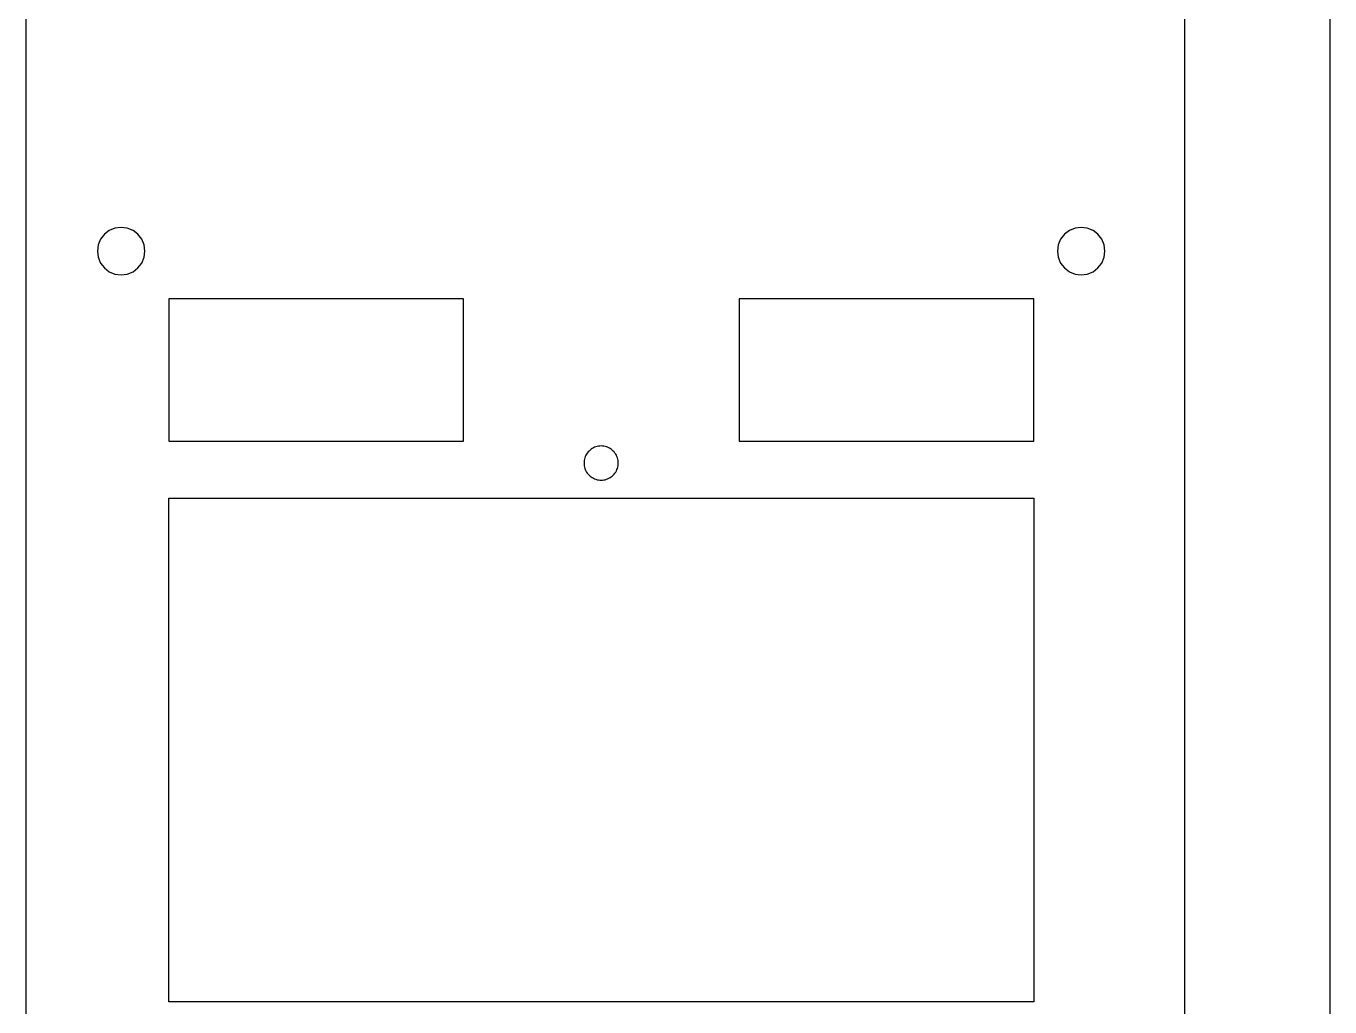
# Model space of a CAD drawing. Extents: x -582 to 53, y -1464 to -1083.
# Drawn here: x -581.7 to -444.5, y -1411.8 to -1308.6 of the extents above; entities that cross this region are included whole.
import ezdxf

# ---------------------------------------------------------------- set-up
doc = ezdxf.new("R2010")
doc.units = 0
doc.layers.add('Layer0', color=7, linetype='Continuous', true_color=0xffffff)

msp = doc.modelspace()

# ---------------------------------------------------------------- linework, layer by layer
at = {"layer": 'Layer0'}
for p, q in [((-459.79, -1094.8), (-459.79, -1444.8)), ((-444.51, -1204.8), (-444.51, -1442.8)), ((-581.67, -1442.8), (-581.67, -1284.8)), ((-573.44, -1330.53), (-573.84, -1331.05)), ((-572.92, -1330.13), (-573.44, -1330.53)), ((-572.32, -1329.89), (-572.92, -1330.13)), ((-571.67, -1329.8), (-572.32, -1329.89)), ((-571.03, -1329.89), (-571.67, -1329.8)), ((-570.42, -1330.13), (-571.03, -1329.89)), ((-569.91, -1330.53), (-570.42, -1330.13)), ((-569.51, -1331.05), (-569.91, -1330.53)), ((-472.44, -1330.53), (-472.84, -1331.05)), ((-471.92, -1330.13), (-472.44, -1330.53)), ((-471.32, -1329.89), (-471.92, -1330.13)), ((-470.67, -1329.8), (-471.32, -1329.89)), ((-470.03, -1329.89), (-470.67, -1329.8)), ((-469.42, -1330.13), (-470.03, -1329.89)), ((-468.91, -1330.53), (-469.42, -1330.13)), ((-468.51, -1331.05), (-468.91, -1330.53)), ((-574.09, -1331.65), (-574.17, -1332.3)), ((-573.84, -1331.05), (-574.09, -1331.65)), ((-569.26, -1331.65), (-569.51, -1331.05)), ((-569.17, -1332.3), (-569.26, -1331.65)), ((-473.09, -1331.65), (-473.17, -1332.3)), ((-472.84, -1331.05), (-473.09, -1331.65)), ((-468.26, -1331.65), (-468.51, -1331.05)), ((-468.17, -1332.3), (-468.26, -1331.65)), ((-574.17, -1332.3), (-574.09, -1332.95)), ((-574.09, -1332.95), (-573.84, -1333.55)), ((-569.51, -1333.55), (-569.26, -1332.95)), ((-569.26, -1332.95), (-569.17, -1332.3)), ((-473.17, -1332.3), (-473.09, -1332.95)), ((-473.09, -1332.95), (-472.84, -1333.55)), ((-468.51, -1333.55), (-468.26, -1332.95)), ((-468.26, -1332.95), (-468.17, -1332.3)), ((-573.84, -1333.55), (-573.44, -1334.07)), ((-573.44, -1334.07), (-572.92, -1334.47)), ((-572.92, -1334.47), (-572.32, -1334.71)), ((-571.03, -1334.71), (-570.42, -1334.47)), ((-570.42, -1334.47), (-569.91, -1334.07)), ((-569.91, -1334.07), (-569.51, -1333.55)), ((-472.84, -1333.55), (-472.44, -1334.07)), ((-472.44, -1334.07), (-471.92, -1334.47)), ((-471.92, -1334.47), (-471.32, -1334.71)), ((-470.03, -1334.71), (-469.42, -1334.47)), ((-469.42, -1334.47), (-468.91, -1334.07)), ((-468.91, -1334.07), (-468.51, -1333.55)), ((-572.32, -1334.71), (-571.67, -1334.8)), ((-571.67, -1334.8), (-571.03, -1334.71)), ((-471.32, -1334.71), (-470.67, -1334.8)), ((-470.67, -1334.8), (-470.03, -1334.71)), ((-535.67, -1337.3), (-566.67, -1337.3)), ((-566.67, -1337.3), (-566.67, -1352.3)), ((-535.67, -1352.3), (-535.67, -1337.3)), ((-475.67, -1337.3), (-506.67, -1337.3)), ((-506.67, -1337.3), (-506.67, -1352.3)), ((-475.67, -1352.3), (-475.67, -1337.3)), ((-566.67, -1352.3), (-535.67, -1352.3)), ((-506.67, -1352.3), (-475.67, -1352.3)), ((-522.78, -1353.78), (-522.84, -1353.91)), ((-522.71, -1353.66), (-522.78, -1353.78)), ((-522.63, -1353.54), (-522.71, -1353.66)), ((-522.54, -1353.43), (-522.63, -1353.54)), ((-522.45, -1353.33), (-522.54, -1353.43)), ((-522.34, -1353.23), (-522.45, -1353.33)), ((-522.23, -1353.14), (-522.34, -1353.23)), ((-522.12, -1353.07), (-522.23, -1353.14)), ((-521.99, -1353), (-522.12, -1353.07)), ((-521.86, -1352.94), (-521.99, -1353)), ((-521.73, -1352.89), (-521.86, -1352.94)), ((-521.6, -1352.85), (-521.73, -1352.89)), ((-521.46, -1352.82), (-521.6, -1352.85)), ((-521.32, -1352.81), (-521.46, -1352.82)), ((-521.17, -1352.8), (-521.32, -1352.81)), ((-521.03, -1352.81), (-521.17, -1352.8)), ((-520.89, -1352.82), (-521.03, -1352.81)), ((-520.75, -1352.85), (-520.89, -1352.82)), ((-520.62, -1352.89), (-520.75, -1352.85)), ((-520.49, -1352.94), (-520.62, -1352.89)), ((-520.36, -1353), (-520.49, -1352.94)), ((-520.23, -1353.07), (-520.36, -1353)), ((-520.12, -1353.14), (-520.23, -1353.07)), ((-520.01, -1353.23), (-520.12, -1353.14)), ((-519.9, -1353.33), (-520.01, -1353.23)), ((-519.81, -1353.43), (-519.9, -1353.33)), ((-519.72, -1353.54), (-519.81, -1353.43)), ((-519.64, -1353.66), (-519.72, -1353.54)), ((-519.57, -1353.78), (-519.64, -1353.66)), ((-519.51, -1353.91), (-519.57, -1353.78)), ((-522.95, -1354.32), (-522.97, -1354.46)), ((-522.97, -1354.46), (-522.97, -1354.6)), ((-522.97, -1354.6), (-522.97, -1354.74)), ((-522.97, -1354.74), (-522.95, -1354.88)), ((-522.93, -1354.18), (-522.95, -1354.32)), ((-522.95, -1354.88), (-522.93, -1355.02)), ((-522.89, -1354.04), (-522.93, -1354.18)), ((-522.93, -1355.02), (-522.89, -1355.16)), ((-522.84, -1353.91), (-522.89, -1354.04)), ((-522.89, -1355.16), (-522.84, -1355.29)), ((-519.46, -1354.04), (-519.51, -1353.91)), ((-519.51, -1355.29), (-519.46, -1355.16)), ((-519.42, -1354.18), (-519.46, -1354.04)), ((-519.46, -1355.16), (-519.42, -1355.02)), ((-519.4, -1354.32), (-519.42, -1354.18)), ((-519.42, -1355.02), (-519.4, -1354.88)), ((-519.38, -1354.46), (-519.4, -1354.32)), ((-519.4, -1354.88), (-519.38, -1354.74)), ((-519.37, -1354.6), (-519.38, -1354.46)), ((-519.38, -1354.74), (-519.37, -1354.6)), ((-522.84, -1355.29), (-522.78, -1355.42)), ((-522.78, -1355.42), (-522.71, -1355.54)), ((-522.71, -1355.54), (-522.63, -1355.66)), ((-522.63, -1355.66), (-522.54, -1355.77)), ((-522.54, -1355.77), (-522.45, -1355.87)), ((-522.45, -1355.87), (-522.34, -1355.97)), ((-522.34, -1355.97), (-522.23, -1356.06)), ((-522.23, -1356.06), (-522.12, -1356.13)), ((-522.12, -1356.13), (-521.99, -1356.2)), ((-521.99, -1356.2), (-521.86, -1356.26)), ((-521.86, -1356.26), (-521.73, -1356.31)), ((-521.73, -1356.31), (-521.6, -1356.35)), ((-521.6, -1356.35), (-521.46, -1356.38)), ((-521.46, -1356.38), (-521.32, -1356.39)), ((-521.32, -1356.39), (-521.17, -1356.4)), ((-521.17, -1356.4), (-521.03, -1356.39)), ((-521.03, -1356.39), (-520.89, -1356.38)), ((-520.89, -1356.38), (-520.75, -1356.35)), ((-520.75, -1356.35), (-520.62, -1356.31)), ((-520.62, -1356.31), (-520.49, -1356.26)), ((-520.49, -1356.26), (-520.36, -1356.2)), ((-520.36, -1356.2), (-520.23, -1356.13)), ((-520.23, -1356.13), (-520.12, -1356.06)), ((-520.12, -1356.06), (-520.01, -1355.97)), ((-520.01, -1355.97), (-519.9, -1355.87)), ((-519.9, -1355.87), (-519.81, -1355.77)), ((-519.81, -1355.77), (-519.72, -1355.66)), ((-519.72, -1355.66), (-519.64, -1355.54)), ((-519.64, -1355.54), (-519.57, -1355.42)), ((-519.57, -1355.42), (-519.51, -1355.29)), ((-566.67, -1411.3), (-566.67, -1358.3)), ((-566.67, -1358.3), (-475.67, -1358.3)), ((-475.67, -1358.3), (-475.67, -1411.3)), ((-475.67, -1411.3), (-566.67, -1411.3))]:
    msp.add_line(p, q, dxfattribs=at)

doc.saveas('drawing.dxf')
